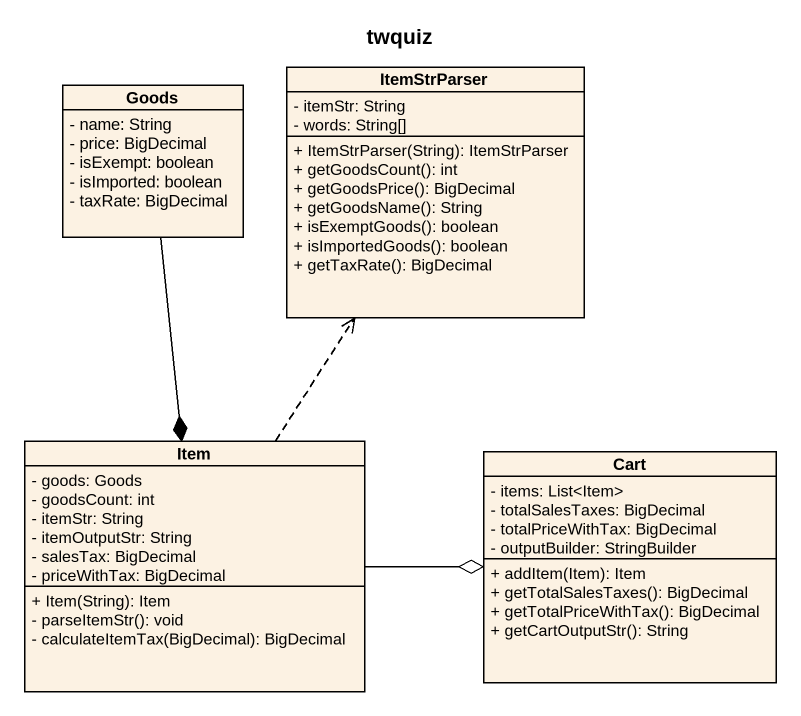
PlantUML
@startuml
title twquiz
hide circle
hide empty members
skinparam classAttributeIconSize 0
class Goods {
  - name: String
  - price: BigDecimal
  - isExempt: boolean
  - isImported: boolean
  - taxRate: BigDecimal
}
class ItemStrParser {
  - itemStr: String
  - words: String[]
  + ItemStrParser(String): ItemStrParser
  + getGoodsCount(): int
  + getGoodsPrice(): BigDecimal
  + getGoodsName(): String
  + isExemptGoods(): boolean
  + isImportedGoods(): boolean
  + getTaxRate(): BigDecimal
}
class Item {
  - goods: Goods
  - goodsCount: int
  - itemStr: String
  - itemOutputStr: String
  - salesTax: BigDecimal
  - priceWithTax: BigDecimal
  + Item(String): Item
  - parseItemStr(): void
  - calculateItemTax(BigDecimal): BigDecimal
}
class Cart {
  - items: List<Item>
  - totalSalesTaxes: BigDecimal
  - totalPriceWithTax: BigDecimal
  - outputBuilder: StringBuilder
  + addItem(Item): Item
  + getTotalSalesTaxes(): BigDecimal
  + getTotalPriceWithTax(): BigDecimal
  + getCartOutputStr(): String
}
Goods --* Item
Item .up.> ItemStrParser
Item -right-o Cart
@enduml
